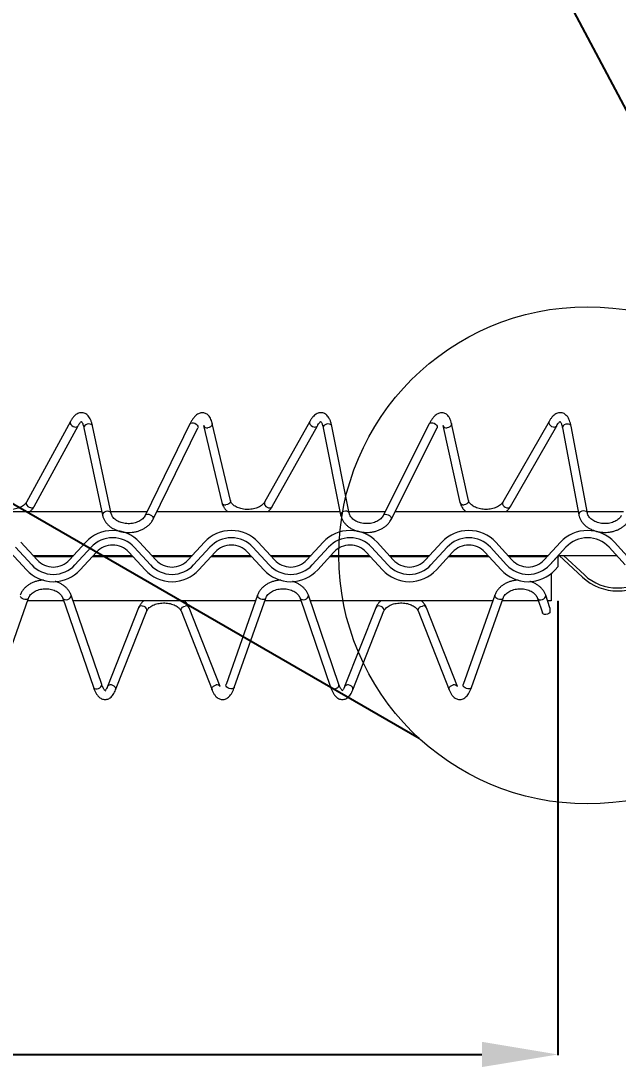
# Model space of a CAD drawing. Header units: millimetres. Extents: x 8743 to 322652, y 10189 to 229505.
# Drawn here: x 270141 to 281943, y 156994 to 177679 of the extents above; entities that cross this region are included whole.
import ezdxf

# ---------------------------------------------------------------- set-up
doc = ezdxf.new("R2010")
doc.units = ezdxf.units.MM
doc.header["$LTSCALE"] = 300
doc.header["$MEASUREMENT"] = 0
doc.header["$PDSIZE"] = -5
doc.layers.get('0').update_dxf_attribs({"color": 8, "linetype": 'CONTINUOUS'})
doc.layers.get('Defpoints').update_dxf_attribs({"color": 8, "linetype": 'CONTINUOUS'})
doc.layers.add('AZ-DIML', color=8, linetype='CONTINUOUS')
doc.layers.add('LGA CG', color=8, linetype='CONTINUOUS', lineweight=20)
doc.styles.add('HY울릉도L', font='H2WULL_0.TTF')
doc.dimstyles.new('NDIM', dxfattribs={"dimscale": 150, "dimtxt": 3, "dimasz": 1.5, "dimexe": 3, "dimexo": 2, "dimgap": 1, "dimtad": 1, "dimdec": 0, "dimdsep": 46, "dimlunit": 6, "dimtxsty": 'HY울릉도L', "dimblk1": '_RXDOT', "dimblk2": '_RXDOT', "dimsah": 1, "dimcen": 3, "dimdle": 3, "dimclrd": 256, "dimclre": 256, "dimclrt": 3, "dimadec": 0, "dimazin": 0, "dimtfac": 1, "dimtdec": 4, "dimtix": 1, "dimtmove": 2, "dimatfit": 3, "dimldrblk": '_RXDOT', "dimfxl": 1, "dimtolj": 1, "dimtzin": 0, "dimarcsym": 0})

# ---------------------------------------------------------------- blocks, each defined once
blk = doc.blocks.new('*D406')
at = {"layer": 'AZ-DIML', "lineweight": -2}
for p, q in [((205681, 166205), (205681, 157229)), ((280752, 166205), (280752, 157229)), ((207181, 157244), (279252, 157244))]:
    blk.add_line(p, q, dxfattribs=at)
at = {"layer": 'AZ-DIML'}
for points in [[(207181, 157494), (207181, 156994), (205681, 157244)], [(279252, 156994), (279252, 157494), (280752, 157244)]]:
    blk.add_solid(points, dxfattribs=at)
at = {"layer": 'Defpoints', "color": 0}
for p in [(205681, 166215), (280752, 166215), (280752, 157244)]:
    blk.add_point(p, dxfattribs=at)
at = {"layer": 'AZ-DIML', "color": 3, "insert": (243216, 158066), "char_height": 1500, "attachment_point": 5, "style": 'HY울릉도L'}
blk.add_mtext('\\A1;2590', dxfattribs=at)
blk = doc.blocks.new('_RXDOT')
at = {"color": 0, "linetype": 'ByBlock'}
blk.add_line((-1, 0), (2, 0), dxfattribs=at)
at = {"color": 0, "linetype": 'ByBlock', "const_width": 0.5}
blk.add_lwpolyline([(-0.25, 0, 1), (0.25, 0, 1)], format="xyb", close=True, dxfattribs=at)

msp = doc.modelspace()

# ---------------------------------------------------------------- linework, layer by layer
at = {"color": 7, "linetype": 'Continuous', "lineweight": 15}
for p, q in [((271119.2, 169758.9), (270250.3, 168162.5)), ((270402.8, 168079.5), (271271.6, 169675.9)), ((271386.2, 169634.4), (271753.5, 167906.1)), ((271923.3, 167942.1), (271556, 169670.5)), ((273481.5, 169710.6), (272596.8, 167901.9)), ((272752.7, 167825.6), (273637.5, 169634.3)), ((273752, 169680.1), (274111.8, 168154.7)), ((274280.7, 168194.5), (273921, 169720)), ((275849, 169760.1), (274956.6, 168162)), ((275108.2, 168077.4), (276000.6, 169675.4)), ((276115.2, 169634), (276459.8, 167911.1)), ((276630, 167945.2), (276285.4, 169668.1)), ((278211.3, 169711.7), (277303, 167901.3)), ((277458.2, 167823.5), (278366.5, 169633.9)), ((278481, 169680), (278818, 168159.4)), ((278987.5, 168197), (278650.5, 169717.6)), ((280578.9, 169761.2), (279662.9, 168161.7)), ((279813.6, 168075.4), (280729.5, 169675)), ((280844.2, 169633.6), (281166.2, 167916.3)), ((281336.8, 167948.3), (281014.8, 169665.6)), ((268119.9, 167980.2), (271737.7, 167980.2)), ((271915.2, 167980.2), (272635.1, 167980.2)), ((272828.3, 167980.2), (276446, 167980.2)), ((276623, 167980.2), (277342.6, 167980.2)), ((277536.8, 167980.2), (281154.2, 167980.2)), ((281330.8, 167980.2), (282050.1, 167980.2)), ((270140.9, 167370.2), (270461.7, 167021.1)), ((271100.9, 167021.1), (271421.7, 167370.2)), ((272486.9, 167370.2), (272807.7, 167021.1)), ((273446.8, 167021.1), (273767.6, 167370.2)), ((274832.8, 167370.2), (275153.7, 167021.1)), ((275792.8, 167021.1), (276113.6, 167370.2)), ((277178.8, 167370.2), (277499.6, 167021.1)), ((278138.7, 167021.1), (278459.6, 167370.2)), ((279524.8, 167370.2), (279845.6, 167021.1)), ((280484.7, 167021.1), (280805.5, 167370.2)), ((281870.7, 167370.2), (282191.5, 167021.1)), ((270248.7, 166825.3), (269927.9, 167174.4)), ((270355.2, 166923.2), (270034.4, 167272.3)), ((271528.2, 167272.3), (271207.4, 166923.2)), ((271634.7, 167174.4), (271313.9, 166825.3)), ((272594.7, 166825.3), (272273.8, 167174.4)), ((272701.2, 166923.2), (272380.4, 167272.3)), ((273874.2, 167272.3), (273553.3, 166923.2)), ((273980.7, 167174.4), (273659.9, 166825.3)), ((274940.6, 166825.3), (274619.8, 167174.4)), ((275047.1, 166923.2), (274726.3, 167272.3)), ((276220.1, 167272.3), (275899.3, 166923.2)), ((276326.6, 167174.4), (276005.8, 166825.3)), ((277286.6, 166825.3), (276965.8, 167174.4)), ((277393.1, 166923.2), (277072.3, 167272.3)), ((278566.1, 167272.3), (278245.3, 166923.2)), ((278672.6, 167174.4), (278351.8, 166825.3)), ((279632.5, 166825.3), (279311.7, 167174.4)), ((279739.1, 166923.2), (279418.2, 167272.3)), ((280591.2, 166923.2), (280912, 167272.3)), ((281764.2, 167272.3), (282085, 166923.2)), ((270378, 167112.2), (271184.6, 167112.2)), ((271158, 167083.3), (270404.6, 167083.3)), ((272357.6, 167083.3), (271551, 167083.3)), ((271577.6, 167112.2), (272331, 167112.2)), ((272724, 167112.2), (273530.6, 167112.2)), ((273504, 167083.3), (272750.5, 167083.3)), ((274703.5, 167083.3), (273896.9, 167083.3)), ((273923.5, 167112.2), (274677, 167112.2)), ((275069.9, 167112.2), (275876.5, 167112.2)), ((275849.9, 167083.3), (275096.5, 167083.3)), ((277049.5, 167083.3), (276242.9, 167083.3)), ((276269.5, 167112.2), (277022.9, 167112.2)), ((277415.9, 167112.2), (278222.5, 167112.2)), ((278195.9, 167083.3), (277442.5, 167083.3)), ((279395.5, 167083.3), (278588.8, 167083.3)), ((278615.4, 167112.2), (279368.9, 167112.2)), ((279761.8, 167112.2), (280568.4, 167112.2)), ((280541.9, 167083.3), (279788.4, 167083.3)), ((280751.6, 167097.8), (280591.2, 166923.2)), ((280751.6, 167097.8), (280751.6, 166884)), ((280766.7, 167084.2), (280751.6, 167068.1)), ((280751.9, 167098), (280766.7, 167084.2)), ((280764.9, 167112.2), (281911.3, 167112.2)), ((280778, 167112.2), (281237.5, 166682.4)), ((280862.7, 167112.2), (281277, 166724.6)), ((280618.7, 166751.3), (280618.7, 166215.3)), ((280751.6, 166884), (280697.7, 166825.3)), ((271737.4, 164559.5), (271131.9, 166323.3)), ((274818, 166326), (274194.6, 164559.1)), ((276425.1, 164559.6), (275822.3, 166322.8)), ((279508.4, 166326.4), (278882.3, 164559)), ((280596.8, 166075.3), (280512.6, 166322.4)), ((269670.6, 164501.6), (270291.4, 166268.1)), ((270985.4, 166215.3), (270272.9, 166215.3)), ((270967.7, 166266.9), (271573.2, 164503.2)), ((274779, 166215.3), (271169, 166215.3)), ((274358.3, 164501.3), (274981.7, 166268.3)), ((275675.6, 166215.3), (274963.1, 166215.3)), ((275658, 166266.7), (276260.9, 164503.5)), ((279469, 166215.3), (275859, 166215.3)), ((279046, 164501), (279672, 166268.5)), ((280365.7, 166215.3), (279653.2, 166215.3)), ((280348.3, 166266.5), (280448, 165973.6)), ((280618.7, 166215.3), (280549.1, 166215.3)), ((272466.2, 166075.9), (271850.7, 164516.4)), ((272012.2, 164452.6), (272627.7, 166012.2)), ((273306.4, 166011.9), (273917.2, 164452.6)), ((274078.9, 164515.9), (273468, 166075.2)), ((277153.4, 166075.9), (276538, 164516.4)), ((276699.4, 164452.7), (277314.9, 166012.2)), ((277993.6, 166011.9), (278604.5, 164452.5)), ((278766.1, 164515.8), (278155.2, 166075.2)), ((280451.3, 165966.5), (280448, 165973.6)), ((280466.4, 165951.8), (280451.3, 165966.5)), ((280489.4, 165943.3), (280466.4, 165951.8)), ((280517.5, 165942), (280489.4, 165943.3)), ((280547.2, 165948.2), (280517.5, 165942)), ((280574.8, 165961), (280547.2, 165948.2)), ((280596.8, 165978.8), (280574.8, 165961)), ((280596.8, 166075.3), (280596.8, 165978.8))]:
    msp.add_line(p, q, dxfattribs=at)
at = {"color": 8, "linetype": 'Continuous', "lineweight": 15}
for p, q in [((271119.1, 169758.8), (271114.4, 169745.2)), ((271114.4, 169745.2), (271115.6, 169722.3)), ((271115.6, 169722.3), (271126.4, 169698.8)), ((271126.4, 169698.8), (271145.5, 169677.5)), ((271145.5, 169677.5), (271170.6, 169661)), ((271170.6, 169661), (271198.8, 169651.4)), ((271388.5, 169658), (271385.7, 169637.7)), ((271385.7, 169637.7), (271386.2, 169634.4)), ((271401.2, 169677.6), (271388.5, 169658)), ((271422.4, 169694.2), (271401.2, 169677.6)), ((271449.5, 169705.8), (271422.4, 169694.2)), ((271479.2, 169710.9), (271449.5, 169705.8)), ((271507.9, 169709), (271479.2, 169710.9)), ((271532.1, 169700.2), (271507.9, 169709)), ((271549.1, 169685.7), (271532.1, 169700.2)), ((271556, 169670.5), (271549.1, 169685.7)), ((273481.5, 169710.6), (273485.4, 169716.7)), ((273485.4, 169716.7), (273501.5, 169728.8)), ((273501.5, 169728.8), (273524.5, 169734.2)), ((273524.5, 169734.2), (273551.9, 169732)), ((273551.9, 169732), (273580.1, 169722.7)), ((273580.1, 169722.7), (273605.8, 169707.4)), ((273605.8, 169707.4), (273626, 169687.8)), ((273626, 169687.8), (273638.1, 169666.4)), ((273640.8, 169645.6), (273637.5, 169634.3)), ((273638.1, 169666.4), (273640.8, 169645.6)), ((273862.3, 169640.4), (273832.8, 169634.5)), ((273888.7, 169653.6), (273862.3, 169640.4)), ((273908.8, 169672.4), (273888.7, 169653.6)), ((273920.2, 169694.5), (273908.8, 169672.4)), ((273921.5, 169717.3), (273920.2, 169694.5)), ((273921, 169720), (273921.5, 169717.3)), ((275849, 169760), (275844, 169745.9)), ((275844, 169745.9), (275845.3, 169722.9)), ((275845.3, 169722.9), (275856.1, 169699.3)), ((275856.1, 169699.3), (275875.2, 169678)), ((275875.2, 169678), (275900.3, 169661.4)), ((275900.3, 169661.4), (275928.4, 169651.7)), ((276117.5, 169657), (276114.8, 169636.7)), ((276114.8, 169636.7), (276115.2, 169634)), ((276130.2, 169676.6), (276117.5, 169657)), ((276151.4, 169693.1), (276130.2, 169676.6)), ((276178.4, 169704.5), (276151.4, 169693.1)), ((276208.2, 169709.5), (276178.4, 169704.5)), ((276236.9, 169707.4), (276208.2, 169709.5)), ((276261.3, 169698.5), (276236.9, 169707.4)), ((276278.3, 169683.9), (276261.3, 169698.5)), ((276285.4, 169668.1), (276278.3, 169683.9)), ((278211.3, 169711.7), (278215.1, 169717.6)), ((278215.1, 169717.6), (278231.2, 169729.6)), ((278231.2, 169729.6), (278254.3, 169734.8)), ((278254.3, 169734.8), (278281.5, 169732.4)), ((278281.5, 169732.4), (278309.6, 169722.9)), ((278309.6, 169722.9), (278335.3, 169707.4)), ((278335.3, 169707.4), (278355.3, 169687.6)), ((278355.3, 169687.6), (278367.4, 169666.1)), ((278369.9, 169645.4), (278366.5, 169633.9)), ((278367.4, 169666.1), (278369.9, 169645.4)), ((278591.3, 169639), (278561.8, 169633.2)), ((278617.8, 169652), (278591.3, 169639)), ((278638, 169670.6), (278617.8, 169652)), ((278649.5, 169692.6), (278638, 169670.6)), ((278650.9, 169715.4), (278649.5, 169692.6)), ((278650.5, 169717.6), (278650.9, 169715.4)), ((280578.8, 169761.2), (280573.6, 169746.5)), ((280573.6, 169746.5), (280574.9, 169723.5)), ((280574.9, 169723.5), (280585.8, 169699.9)), ((280585.8, 169699.9), (280604.9, 169678.5)), ((280604.9, 169678.5), (280630, 169661.8)), ((280630, 169661.8), (280657.9, 169651.9)), ((280846.5, 169656), (280843.9, 169635.7)), ((280843.9, 169635.7), (280844.2, 169633.6)), ((280859.2, 169675.5), (280846.5, 169656)), ((280880.3, 169691.9), (280859.2, 169675.5)), ((280907.4, 169703.2), (280880.3, 169691.9)), ((280937.1, 169708), (280907.4, 169703.2)), ((280965.9, 169705.8), (280937.1, 169708)), ((280990.4, 169696.8), (280965.9, 169705.8)), ((281007.5, 169682.1), (280990.4, 169696.8)), ((281014.8, 169665.6), (281007.5, 169682.1)), ((274280, 168169), (274268.6, 168146.9)), ((274281.3, 168191.8), (274280, 168169)), ((274280.7, 168194.5), (274281.3, 168191.8)), ((278986.6, 168172), (278975.1, 168150)), ((278988, 168194.8), (278986.6, 168172)), ((278987.5, 168197), (278988, 168194.8)), ((270250.3, 168162.5), (270245.6, 168148.8)), ((270245.6, 168148.8), (270246.7, 168125.9)), ((270246.7, 168125.9), (270257.5, 168102.4)), ((270257.5, 168102.4), (270276.6, 168081.1)), ((270276.6, 168081.1), (270301.8, 168064.7)), ((270301.8, 168064.7), (270329.9, 168055)), ((271789.7, 167965.9), (271768.5, 167949.3)), ((271816.8, 167977.5), (271789.7, 167965.9)), ((271846.5, 167982.6), (271816.8, 167977.5)), ((271875.2, 167980.7), (271846.5, 167982.6)), ((271899.4, 167971.9), (271875.2, 167980.7)), ((271916.3, 167957.4), (271899.4, 167971.9)), ((274222, 168115), (274192.5, 168109)), ((274248.5, 168128.2), (274222, 168115)), ((274268.6, 168146.9), (274248.5, 168128.2)), ((274956.6, 168162), (274951.6, 168147.8)), ((274951.6, 168147.8), (274952.9, 168124.9)), ((274952.9, 168124.9), (274963.7, 168101.3)), ((274963.7, 168101.3), (274982.8, 168080)), ((274982.8, 168080), (275007.9, 168063.4)), ((275007.9, 168063.4), (275035.9, 168053.6)), ((276495.9, 167970.2), (276474.8, 167953.7)), ((276523, 167981.6), (276495.9, 167970.2)), ((276552.7, 167986.6), (276523, 167981.6)), ((276581.5, 167984.5), (276552.7, 167986.6)), ((276605.8, 167975.6), (276581.5, 167984.5)), ((276622.8, 167961), (276605.8, 167975.6)), ((276629.9, 167945.6), (276622.8, 167961)), ((278928.4, 168118.4), (278898.8, 168112.6)), ((278954.9, 168131.3), (278928.4, 168118.4)), ((278975.1, 168150), (278954.9, 168131.3)), ((279662.9, 168161.7), (279657.7, 168146.9)), ((279657.7, 168146.9), (279659, 168124)), ((279659, 168124), (279669.9, 168100.4)), ((279669.9, 168100.4), (279689, 168078.9)), ((279689, 168078.9), (279714, 168062.3)), ((279714, 168062.3), (279742, 168052.4)), ((281202.2, 167974.5), (281181.1, 167958.2)), ((281229.3, 167985.8), (281202.2, 167974.5)), ((281259.1, 167990.7), (281229.3, 167985.8)), ((281287.9, 167988.4), (281259.1, 167990.7)), ((281312.3, 167979.5), (281287.9, 167988.4)), ((281329.4, 167964.8), (281312.3, 167979.5)), ((281336.7, 167948.7), (281329.4, 167964.8)), ((271755.7, 167929.7), (271752.9, 167909.3)), ((271752.9, 167909.3), (271753.5, 167906.1)), ((271768.5, 167949.3), (271755.7, 167929.7)), ((271923.2, 167942.5), (271916.3, 167957.4)), ((272596.9, 167902.3), (272600.6, 167908)), ((272600.6, 167908), (272616.7, 167920.2)), ((272616.7, 167920.2), (272639.8, 167925.5)), ((272639.8, 167925.5), (272667.1, 167923.4)), ((272667.1, 167923.4), (272695.3, 167914.1)), ((272695.3, 167914.1), (272721.1, 167898.7)), ((272721.1, 167898.7), (272741.2, 167879.2)), ((272741.2, 167879.2), (272753.4, 167857.7)), ((272756, 167837), (272752.7, 167825.6)), ((272753.4, 167857.7), (272756, 167837)), ((276462.1, 167934.1), (276459.3, 167913.8)), ((276459.3, 167913.8), (276459.8, 167911.1)), ((276474.8, 167953.7), (276462.1, 167934.1)), ((277303.2, 167901.7), (277306.8, 167907.2)), ((277306.8, 167907.2), (277322.9, 167919.2)), ((277322.9, 167919.2), (277346, 167924.4)), ((277346, 167924.4), (277373.2, 167922)), ((277373.2, 167922), (277401.3, 167912.5)), ((277401.3, 167912.5), (277427, 167896.9)), ((277427, 167896.9), (277447, 167877.2)), ((277447, 167877.2), (277459, 167855.7)), ((277461.6, 167835), (277458.2, 167823.5)), ((277459, 167855.7), (277461.6, 167835)), ((281168.5, 167938.7), (281165.8, 167918.4)), ((281165.8, 167918.4), (281166.2, 167916.3)), ((281181.1, 167958.2), (281168.5, 167938.7)), ((271130.2, 166293.4), (271133.8, 166314)), ((271133.8, 166314), (271131.9, 166323.3)), ((274816, 166316.3), (274818, 166326)), ((274819.8, 166295.6), (274816, 166316.3)), ((275820.4, 166292.8), (275824.1, 166313.4)), ((275824.1, 166313.4), (275822.3, 166322.8)), ((279506.4, 166316.3), (279508.4, 166326.4)), ((279510.3, 166295.6), (279506.4, 166316.3)), ((280510.6, 166292), (280514.5, 166312.7)), ((280514.5, 166312.7), (280512.6, 166322.4)), ((270142.6, 166275.1), (270129.3, 166295.5)), ((270164, 166257.2), (270142.6, 166275.1)), ((270190.8, 166244.2), (270164, 166257.2)), ((270220, 166237.5), (270190.8, 166244.2)), ((270247.8, 166237.9), (270220, 166237.5)), ((270271.1, 166245.5), (270247.8, 166237.9)), ((270286.9, 166259.2), (270271.1, 166245.5)), ((270291.3, 166267.7), (270286.9, 166259.2)), ((270967.8, 166266.5), (270972.3, 166257.8)), ((270972.3, 166257.8), (270988.2, 166244)), ((270988.2, 166244), (271011.5, 166236.3)), ((271011.5, 166236.3), (271039.4, 166235.7)), ((271039.4, 166235.7), (271068.5, 166242.3)), ((271068.5, 166242.3), (271095.4, 166255.3)), ((271095.4, 166255.3), (271116.8, 166273)), ((271116.8, 166273), (271130.2, 166293.4)), ((272574.7, 166100.9), (272545.9, 166109.5)), ((272600.1, 166085.4), (272574.7, 166100.9)), ((273334, 166085), (273359.4, 166100.4)), ((273359.4, 166100.4), (273388.2, 166109)), ((274833.2, 166275.2), (274819.8, 166295.6)), ((274854.6, 166257.4), (274833.2, 166275.2)), ((274881.5, 166244.4), (274854.6, 166257.4)), ((274910.7, 166237.7), (274881.5, 166244.4)), ((274938.5, 166238.2), (274910.7, 166237.7)), ((274961.6, 166245.9), (274938.5, 166238.2)), ((274977.4, 166259.7), (274961.6, 166245.9)), ((274981.6, 166267.9), (274977.4, 166259.7)), ((275658.1, 166266.3), (275662.5, 166257.7)), ((275662.5, 166257.7), (275678.2, 166243.8)), ((275678.2, 166243.8), (275701.5, 166236.1)), ((275701.5, 166236.1), (275729.3, 166235.4)), ((275729.3, 166235.4), (275758.5, 166241.9)), ((275758.5, 166241.9), (275785.5, 166254.7)), ((275785.5, 166254.7), (275807, 166272.4)), ((275807, 166272.4), (275820.4, 166292.8)), ((277262.3, 166100.7), (277233.6, 166109.4)), ((277287.7, 166085.1), (277262.3, 166100.7)), ((278020.8, 166084.7), (278046.2, 166100.2)), ((278046.2, 166100.2), (278075, 166108.9)), ((279523.8, 166275.2), (279510.3, 166295.6)), ((279545.4, 166257.4), (279523.8, 166275.2)), ((279572.4, 166244.5), (279545.4, 166257.4)), ((279601.5, 166237.9), (279572.4, 166244.5)), ((279629.3, 166238.6), (279601.5, 166237.9)), ((279652.3, 166246.3), (279629.3, 166238.6)), ((279667.9, 166260.2), (279652.3, 166246.3)), ((279671.9, 166268.1), (279667.9, 166260.2)), ((280348.4, 166266.1), (280352.6, 166257.8)), ((280352.6, 166257.8), (280368.2, 166243.8)), ((280368.2, 166243.8), (280391.3, 166235.9)), ((280391.3, 166235.9), (280419.2, 166235)), ((280419.2, 166235), (280448.4, 166241.4)), ((280448.4, 166241.4), (280475.4, 166254.1)), ((280475.4, 166254.1), (280497, 166271.7)), ((280497, 166271.7), (280510.6, 166292)), ((272619.2, 166065), (272600.1, 166085.4)), ((272629.5, 166042), (272619.2, 166065)), ((272627.7, 166012.2), (272629.8, 166019.3)), ((272629.8, 166019.3), (272629.5, 166042)), ((273304.2, 166018.9), (273304.6, 166041.6)), ((273306.4, 166011.9), (273304.2, 166018.9)), ((273304.6, 166041.6), (273314.9, 166064.6)), ((273314.9, 166064.6), (273334, 166085)), ((277306.6, 166064.6), (277287.7, 166085.1)), ((277316.8, 166041.6), (277306.6, 166064.6)), ((277314.9, 166012.2), (277317, 166018.9)), ((277317, 166018.9), (277316.8, 166041.6)), ((277991.5, 166018.5), (277991.7, 166041.2)), ((277993.6, 166011.9), (277991.5, 166018.5)), ((277991.7, 166041.2), (278001.9, 166064.2)), ((278001.9, 166064.2), (278020.8, 166084.7)), ((271573.2, 164503.2), (271577.8, 164494.1)), ((271577.8, 164494.1), (271593.7, 164480.3)), ((271593.7, 164480.3), (271617, 164472.6)), ((271617, 164472.6), (271644.9, 164472)), ((271644.9, 164472), (271674, 164478.6)), ((271674, 164478.6), (271700.9, 164491.5)), ((271700.9, 164491.5), (271722.3, 164509.3)), ((271722.3, 164509.3), (271735.7, 164529.7)), ((271735.7, 164529.7), (271739.3, 164550.3)), ((271739.3, 164550.3), (271737.4, 164559.5)), ((271959.2, 164541.3), (271930.4, 164549.9)), ((271984.6, 164525.9), (271959.2, 164541.3)), ((272003.7, 164505.4), (271984.6, 164525.9)), ((272014, 164482.5), (272003.7, 164505.4)), ((272012.2, 164452.6), (272014.3, 164459.7)), ((272014.3, 164459.7), (272014, 164482.5)), ((273915.1, 164459.6), (273915.4, 164482.3)), ((273917.2, 164452.6), (273915.1, 164459.6)), ((273915.4, 164482.3), (273925.8, 164505.3)), ((273925.8, 164505.3), (273944.8, 164525.7)), ((273944.8, 164525.7), (273970.3, 164541.1)), ((273970.3, 164541.1), (273999.1, 164549.7)), ((274192.6, 164549.3), (274194.6, 164559.1)), ((274196.3, 164528.7), (274192.6, 164549.3)), ((274209.7, 164508.2), (274196.3, 164528.7)), ((274231.2, 164490.4), (274209.7, 164508.2)), ((274258.1, 164477.4), (274231.2, 164490.4)), ((274287.2, 164470.8), (274258.1, 164477.4)), ((274315, 164471.3), (274287.2, 164470.8)), ((274338.2, 164478.9), (274315, 164471.3)), ((274353.9, 164492.7), (274338.2, 164478.9)), ((274358.3, 164501.3), (274353.9, 164492.7)), ((276260.9, 164503.5), (276265.4, 164494.5)), ((276265.4, 164494.5), (276281.1, 164480.6)), ((276281.1, 164480.6), (276304.3, 164472.9)), ((276304.3, 164472.9), (276332.2, 164472.2)), ((276332.2, 164472.2), (276361.4, 164478.7)), ((276361.4, 164478.7), (276388.4, 164491.5)), ((276388.4, 164491.5), (276409.9, 164509.2)), ((276409.9, 164509.2), (276423.3, 164529.6)), ((276423.3, 164529.6), (276427, 164550.2)), ((276427, 164550.2), (276425.1, 164559.6)), ((276646.9, 164541.2), (276618.1, 164549.9)), ((276672.2, 164525.7), (276646.9, 164541.2)), ((276691.2, 164505.2), (276672.2, 164525.7)), ((276701.3, 164482.2), (276691.2, 164505.2)), ((276699.4, 164452.7), (276701.5, 164459.5)), ((276701.5, 164459.5), (276701.3, 164482.2)), ((278602.4, 164459.2), (278602.6, 164481.9)), ((278604.5, 164452.5), (278602.4, 164459.2)), ((278602.6, 164481.9), (278612.8, 164504.9)), ((278612.8, 164504.9), (278631.7, 164525.3)), ((278631.7, 164525.3), (278657.1, 164540.9)), ((278657.1, 164540.9), (278685.9, 164549.5)), ((278880.3, 164548.8), (278882.3, 164559)), ((278884.2, 164528.2), (278880.3, 164548.8)), ((278897.8, 164507.7), (278884.2, 164528.2)), ((278919.3, 164490), (278897.8, 164507.7)), ((278946.3, 164477), (278919.3, 164490)), ((278975.4, 164470.5), (278946.3, 164477)), ((279003.2, 164471.1), (278975.4, 164470.5)), ((279026.2, 164478.9), (279003.2, 164471.1)), ((279041.8, 164492.8), (279026.2, 164478.9)), ((279046, 164501), (279041.8, 164492.8))]:
    msp.add_line(p, q, dxfattribs=at)
at = {"color": 7, "linetype": 'Continuous', "lineweight": 0}
msp.add_line((280751.6, 166215.3), (280751.6, 159749.2), dxfattribs=at)
msp.add_circle((281338.1, 167112.2), 4914.4, dxfattribs=at)
at = {"color": 8, "linetype": 'Continuous', "lineweight": 15}
for centre, radius, start, end in [((271219.2, 169711.3), 63.3, 251.17488, 325.78172), ((273819.6, 169705.5), 72.2, 200.85215, 280.48808), ((275948.9, 169711), 62.8, 250.91458, 325.26072), ((278549.2, 169704.7), 72.5, 200.15637, 280.0049), ((280678.6, 169710.7), 62.3, 250.65094, 324.74832), ((270350.3, 168114.8), 63.2, 251.14888, 326.05095), ((274179.3, 168179.9), 72.1, 200.48141, 280.52252), ((275056.5, 168112.9), 62.7, 250.88666, 325.52787), ((278886.2, 168183.9), 72.4, 199.78609, 280.03927), ((279762.6, 168111.1), 62.2, 250.62555, 325.00902), ((272526.8, 166043.5), 68.7, 73.84306, 151.85398), ((273407.3, 166042.9), 68.8, 28.0181, 106.0789), ((277214.1, 166043.3), 68.9, 73.6113, 151.77087), ((278094.4, 166042.7), 69, 28.1017, 106.30973), ((271911.3, 164483.9), 68.7, 73.8459, 151.82023), ((274018.1, 164483.5), 68.9, 28.37226, 106.04408), ((276598.7, 164483.7), 69, 73.64583, 151.42565), ((278705.2, 164483.2), 69.1, 28.45262, 106.27485)]:
    msp.add_arc(centre, radius, start, end, dxfattribs=at)
at = {"color": 7, "linetype": 'Continuous', "lineweight": 15}
for centre, radius, start, end in [((271954.3, 166880.8), 723.3, 42.58222, 137.41778), ((274300.2, 166880.8), 723.3, 42.58222, 137.41778), ((276646.2, 166880.8), 723.3, 42.58222, 137.41778), ((278992.2, 166880.8), 723.3, 42.58222, 137.41778), ((281338.1, 166880.8), 723.3, 42.58222, 137.41778), ((271954.3, 166880.8), 578.7, 42.58222, 137.41778), ((274300.2, 166880.8), 578.7, 42.58222, 137.41778), ((276646.2, 166880.8), 578.7, 42.58222, 137.41778), ((278992.2, 166880.8), 578.7, 42.58222, 137.41778), ((281338.1, 166880.8), 578.7, 42.58222, 137.41778), ((271954.3, 166880.8), 434, 42.58222, 137.41778), ((274300.2, 166880.8), 434, 42.58222, 137.41778), ((276646.2, 166880.8), 434, 42.58222, 137.41778), ((278992.2, 166880.8), 434, 42.58222, 137.41778), ((270781.3, 167314.8), 434, 222.58222, 317.41778), ((273127.3, 167314.8), 434, 222.58222, 317.41778), ((275473.2, 167314.8), 434, 222.58222, 317.41778), ((277819.2, 167314.8), 434, 222.58222, 317.41778), ((280165.1, 167314.8), 434, 222.58222, 317.41778), ((270781.3, 167314.8), 723.3, 222.58222, 317.41778), ((270781.3, 167314.8), 578.7, 222.58222, 317.41778), ((273127.3, 167314.8), 723.3, 222.58222, 317.41778), ((273127.3, 167314.8), 578.7, 222.58222, 317.41778), ((275473.2, 167314.8), 723.3, 222.58222, 317.41778), ((275473.2, 167314.8), 578.7, 222.58222, 317.41778), ((277819.2, 167314.8), 723.3, 222.58222, 317.41778), ((277819.2, 167314.8), 578.7, 222.58222, 317.41778), ((280165.1, 167314.8), 723.3, 222.58222, 317.41778), ((280165.1, 167314.8), 578.7, 222.58222, 317.41778), ((281929.3, 167421.8), 954.8, 226.90481, 313.09519), ((281929.3, 167421.8), 1012.7, 226.90481, 313.09519)]:
    msp.add_arc(centre, radius, start, end, dxfattribs=at)
for points, knots in [([(271556, 169670.5), (271553.7, 169681), (271546.6, 169712.1), (271531.9, 169759.8), (271510.5, 169809.6), (271485.5, 169850.9), (271457.6, 169883.5), (271426.8, 169908), (271392.2, 169925.3), (271354.3, 169934), (271315.4, 169933), (271278.8, 169923.5), (271244.2, 169906.4), (271210.9, 169881.7), (271178.3, 169848.4), (271147.3, 169807.7), (271128.3, 169774.8), (271119.2, 169758.9)], [0, 0, 0, 0, 0.0409327, 0.1214425, 0.2035629, 0.2789426, 0.3473757, 0.4093455, 0.4673602, 0.5298989, 0.5893406, 0.6480499, 0.7087799, 0.774427, 0.8470447, 0.9260208, 1, 1, 1, 1]), ([(273921, 169720), (273918.6, 169729.6), (273911.3, 169758.5), (273896.2, 169800.6), (273874.3, 169843.1), (273849, 169876.7), (273820.5, 169902.6), (273788.7, 169920.9), (273753.5, 169931.6), (273716.6, 169933.5), (273680.2, 169926.6), (273645.7, 169912.2), (273612.3, 169890.3), (273579.1, 169860.1), (273546, 169820.6), (273514.6, 169773.2), (273493.4, 169734.7), (273483, 169713.4), (273481.5, 169710.6)], [0, 0, 0, 0, 0.0412472, 0.1239041, 0.1997564, 0.2678643, 0.3290225, 0.3860707, 0.4414269, 0.4998966, 0.5574236, 0.6166536, 0.6807091, 0.7521067, 0.8308057, 0.9127564, 0.9882714, 1, 1, 1, 1]), ([(276285.4, 169668.1), (276283.2, 169678.6), (276276.6, 169709.8), (276262.4, 169757.6), (276241.6, 169807.6), (276217, 169849.2), (276189.5, 169882), (276159.1, 169906.8), (276124.6, 169924.4), (276086.8, 169933.5), (276047.9, 169933), (276011.2, 169923.8), (275976.4, 169907.1), (275942.8, 169882.8), (275909.7, 169849.8), (275878.1, 169809.2), (275858.5, 169776.2), (275849, 169760.1)], [0, 0, 0, 0, 0.040888, 0.1213203, 0.2033638, 0.278579, 0.3468396, 0.4086775, 0.4665986, 0.5290177, 0.588379, 0.6470351, 0.7077417, 0.773386, 0.845999, 0.9249273, 1, 1, 1, 1]), ([(278650.5, 169717.6), (278648.2, 169727.3), (278641.3, 169756.2), (278626.8, 169798.4), (278605.5, 169841.1), (278580.7, 169875), (278552.6, 169901.2), (278521.1, 169919.9), (278486.1, 169930.9), (278449.3, 169933.2), (278412.9, 169926.8), (278378.3, 169912.8), (278344.7, 169891.3), (278311.2, 169861.4), (278277.7, 169822.3), (278245.8, 169775.4), (278223.9, 169736.7), (278213, 169715), (278211.3, 169711.7)], [0, 0, 0, 0, 0.041192, 0.1237812, 0.1995407, 0.2674742, 0.3284414, 0.3853097, 0.4404992, 0.4987855, 0.5561356, 0.6152056, 0.6791294, 0.750442, 0.8291002, 0.91099, 0.9863934, 1, 1, 1, 1]), ([(281014.8, 169665.6), (281012.7, 169676.2), (281006.5, 169707.4), (280992.9, 169755.4), (280972.7, 169805.6), (280948.6, 169847.4), (280921.5, 169880.4), (280891.3, 169905.6), (280857, 169923.6), (280819.4, 169933), (280780.5, 169932.9), (280743.6, 169924.1), (280708.6, 169907.8), (280674.7, 169883.8), (280641.2, 169851.2), (280608.8, 169810.7), (280588.7, 169777.5), (280578.9, 169761.2)], [0, 0, 0, 0, 0.0408383, 0.121184, 0.2031415, 0.2781905, 0.3462782, 0.4079806, 0.4658011, 0.5280963, 0.5873701, 0.6459629, 0.7066339, 0.7722614, 0.8448546, 0.9237249, 1, 1, 1, 1]), ([(271271.6, 169675.9), (271275.4, 169682.5), (271285.8, 169701), (271302.4, 169725.2), (271320, 169745.3), (271333.2, 169756.4), (271340.2, 169759.7), (271339.7, 169759.6), (271339.5, 169759.5)], [0, 0, 0, 0, 0.1141116, 0.3195953, 0.5195714, 0.7132288, 0.9033916, 1, 1, 1, 1]), ([(271332.7, 169760.6), (271332.6, 169760.6), (271331.7, 169760.9), (271335.7, 169758.8), (271344.1, 169748.8), (271355.7, 169729.7), (271367.5, 169702.2), (271378, 169670), (271383.7, 169645.1), (271386.2, 169634.4)], [0, 0, 0, 0, 0.0219628, 0.1834679, 0.3541294, 0.521085, 0.6907961, 0.866196, 1, 1, 1, 1]), ([(276000.6, 169675.4), (276004.4, 169682), (276015.1, 169700.5), (276032.1, 169724.8), (276049.7, 169744.7), (276062.3, 169755), (276065.7, 169756.7), (276066.9, 169757.3)], [0, 0, 0, 0, 0.1389693, 0.389378, 0.6331068, 0.8691234, 1, 1, 1, 1]), ([(276063.4, 169760.4), (276063.3, 169760.4), (276062.4, 169760.8), (276066.2, 169758.6), (276074.5, 169748.7), (276085.8, 169729.6), (276097.3, 169702.2), (276107.4, 169669.9), (276112.9, 169644.9), (276115.2, 169634)], [0, 0, 0, 0, 0.0187008, 0.1807356, 0.3520494, 0.5193054, 0.6892542, 0.8648766, 1, 1, 1, 1]), ([(280729.5, 169675), (280733.4, 169681.5), (280744.3, 169700), (280761.7, 169724.2), (280779.9, 169744.4), (280793.8, 169755.6), (280801.3, 169759.1), (280801, 169759), (280800.8, 169758.9)], [0, 0, 0, 0, 0.1127189, 0.3159575, 0.5138014, 0.7053749, 0.8932289, 1, 1, 1, 1]), ([(280794.1, 169760.2), (280794, 169760.2), (280793.1, 169760.6), (280796.8, 169758.5), (280804.9, 169748.6), (280815.9, 169729.5), (280827.1, 169702.1), (280836.8, 169669.7), (280842, 169644.6), (280844.2, 169633.6)], [0, 0, 0, 0, 0.0153618, 0.1779107, 0.3498669, 0.5174154, 0.6875969, 0.8634383, 1, 1, 1, 1]), ([(270250.3, 168162.5), (270247.8, 168158.2), (270239.9, 168144.7), (270220.9, 168121.9), (270189.9, 168095.4), (270152, 168071.7), (270108, 168051.4), (270058.8, 168035.4), (270005.9, 168024.3), (269950.4, 168018.3), (269894, 168017.9), (269838.2, 168023), (269784.7, 168033.5), (269735, 168048.8), (269690.3, 168068.4), (269652, 168091.3), (269620.8, 168116.5), (269597.3, 168142.8), (269581.4, 168168.5), (269576.4, 168184.5), (269574, 168192.1)], [0, 0, 0, 0, 0.0283391, 0.0884775, 0.1467283, 0.2040091, 0.2611173, 0.3183035, 0.3756972, 0.4332857, 0.4909819, 0.5486739, 0.6062042, 0.6634566, 0.720354, 0.7768904, 0.8332136, 0.8896257, 0.9468434, 1, 1, 1, 1]), ([(274956.6, 168162), (274954, 168157.7), (274946, 168144.3), (274926.6, 168121.5), (274895.3, 168095.1), (274857, 168071.5), (274812.7, 168051.5), (274763.4, 168035.7), (274710.3, 168024.8), (274654.7, 168019.1), (274598.3, 168019), (274542.6, 168024.4), (274489.2, 168035.1), (274439.7, 168050.6), (274395.4, 168070.4), (274357.4, 168093.4), (274326.5, 168118.7), (274303.4, 168145.1), (274287.9, 168170.8), (274283.1, 168186.8), (274280.7, 168194.5)], [0, 0, 0, 0, 0.0283371, 0.088278, 0.1464303, 0.2036727, 0.2607598, 0.3179374, 0.3753252, 0.4329016, 0.4905834, 0.5482546, 0.6057551, 0.6629745, 0.7198355, 0.7763398, 0.832643, 0.8890543, 0.9463246, 1, 1, 1, 1]), ([(279662.9, 168161.7), (279660.3, 168157.4), (279652, 168143.9), (279632.3, 168121.1), (279600.7, 168094.9), (279562.1, 168071.5), (279517.6, 168051.6), (279468, 168036.1), (279414.7, 168025.4), (279359.1, 168020), (279302.7, 168020.1), (279247.1, 168025.8), (279193.8, 168036.7), (279144.5, 168052.5), (279100.5, 168072.4), (279062.8, 168095.6), (279032.3, 168121), (279009.5, 168147.4), (278994.3, 168173.1), (278989.7, 168189.2), (278987.5, 168197)], [0, 0, 0, 0, 0.0283342, 0.0880851, 0.1461415, 0.2033451, 0.2604118, 0.3175792, 0.3749575, 0.4325228, 0.4901864, 0.547834, 0.6053044, 0.6624879, 0.7193119, 0.7757817, 0.8320645, 0.8884759, 0.9458004, 1, 1, 1, 1]), ([(270320.3, 167980.2), (270328.8, 167987.5), (270352.6, 168007.6), (270380, 168041.3), (270396.2, 168068.5), (270402.8, 168079.5)], [0, 0, 0, 0, 0.24924, 0.6962033, 1, 1, 1, 1]), ([(274111.8, 168154.7), (274114.5, 168144.4), (274121.8, 168117.9), (274140.8, 168076.6), (274170.7, 168032.6), (274198.7, 168000.3), (274218.6, 167984.3), (274223.6, 167980.2)], [0, 0, 0, 0, 0.1559932, 0.4049001, 0.6566044, 0.9135745, 1, 1, 1, 1]), ([(275026.3, 167980.2), (275034.1, 167986.7), (275057.3, 168006.1), (275084.7, 168039), (275101.3, 168066.2), (275108.2, 168077.4)], [0, 0, 0, 0, 0.2298882, 0.6849041, 1, 1, 1, 1]), ([(278818, 168159.4), (278820.7, 168149.1), (278827.5, 168122.5), (278846, 168081.1), (278875.2, 168036.9), (278904.2, 168002.9), (278925.5, 167985.6), (278932, 167980.2)], [0, 0, 0, 0, 0.152088, 0.3943956, 0.6393273, 0.8893312, 1, 1, 1, 1]), ([(279732.2, 167980.2), (279739.3, 167986), (279762, 168004.6), (279789.3, 168036.7), (279806.5, 168064.1), (279813.6, 168075.4)], [0, 0, 0, 0, 0.2103733, 0.6731991, 1, 1, 1, 1]), ([(271753.5, 167906.1), (271756.1, 167895.2), (271763.2, 167866.4), (271782, 167821.4), (271811.4, 167772.4), (271848.9, 167727), (271893.7, 167685.8), (271945.2, 167649.6), (272002.6, 167619.1), (272064.8, 167594.8), (272130.5, 167577.1), (272198.8, 167566.5), (272268.2, 167563), (272337.7, 167566.7), (272406.1, 167577.7), (272472.2, 167595.7), (272534.8, 167620.6), (272592.8, 167652), (272645.1, 167689.5), (272690.4, 167732.6), (272727, 167778.1), (272744.6, 167810.6), (272752.7, 167825.6)], [0, 0, 0, 0, 0.0298732, 0.0789818, 0.1283639, 0.1782996, 0.228831, 0.279884, 0.3313209, 0.3829973, 0.4348034, 0.4866655, 0.5385663, 0.590516, 0.6425322, 0.6946319, 0.7468249, 0.7990898, 0.8513411, 0.9034387, 0.9551879, 1, 1, 1, 1]), ([(272596.8, 167901.9), (272594, 167896.6), (272585.2, 167879.9), (272564.5, 167852.4), (272531.7, 167821.4), (272492.1, 167794.2), (272446.7, 167771.6), (272396.6, 167754.2), (272343.1, 167742.6), (272287.5, 167737.2), (272231.4, 167738), (272176.4, 167745.2), (272123.8, 167758.3), (272075.2, 167777), (272031.9, 167800.4), (271994.8, 167827.8), (271964.6, 167858.2), (271942, 167890.6), (271929.1, 167918.8), (271924.8, 167936.1), (271923.3, 167942.1)], [0, 0, 0, 0, 0.0284371, 0.0900831, 0.1502311, 0.2092531, 0.2677914, 0.3261776, 0.3845199, 0.4428708, 0.5012164, 0.5595044, 0.6176634, 0.6756575, 0.7335051, 0.7912975, 0.8492289, 0.9077335, 0.9675401, 1, 1, 1, 1]), ([(276459.8, 167911.1), (276462.3, 167900.2), (276469, 167871.4), (276487.2, 167826.2), (276516.1, 167777), (276553, 167731.3), (276597.3, 167689.8), (276648.4, 167653.2), (276705.3, 167622.3), (276767.2, 167597.5), (276832.7, 167579.3), (276900.8, 167568.2), (276970.2, 167564.1), (277039.8, 167567.3), (277108.3, 167577.8), (277174.6, 167595.3), (277237.5, 167619.7), (277295.8, 167650.6), (277348.6, 167687.7), (277394.4, 167730.4), (277431.7, 167775.7), (277449.8, 167808.3), (277458.2, 167823.5)], [0, 0, 0, 0, 0.02987075, 0.07893647, 0.12826459, 0.17813789, 0.22860758, 0.27960697, 0.33100131, 0.38264531, 0.43442446, 0.48626382, 0.53814165, 0.59006762, 0.64205885, 0.69413177, 0.74629829, 0.79854045, 0.85077646, 0.90287134, 0.95463401, 1, 1, 1, 1]), ([(277303, 167901.3), (277300.2, 167896.1), (277291.2, 167879.3), (277270.2, 167851.9), (277237.1, 167821.1), (277197.1, 167794.1), (277151.5, 167771.8), (277101.2, 167754.7), (277047.5, 167743.4), (276991.9, 167738.2), (276935.8, 167739.4), (276880.8, 167746.8), (276828.5, 167760.2), (276780.1, 167779.1), (276737, 167802.8), (276700.2, 167830.4), (276670.5, 167860.8), (276648.2, 167893.3), (276635.6, 167921.7), (276631.5, 167939), (276630, 167945.2)], [0, 0, 0, 0, 0.0284342, 0.0899376, 0.1499901, 0.2089579, 0.2674639, 0.3258277, 0.384151, 0.4424832, 0.5008083, 0.5590725, 0.6172051, 0.6751723, 0.7329958, 0.7907694, 0.8486977, 0.9072266, 0.9671005, 1, 1, 1, 1]), ([(281166.2, 167916.3), (281168.5, 167905.4), (281174.9, 167876.5), (281192.6, 167831.1), (281220.8, 167781.7), (281257.1, 167735.8), (281300.9, 167693.9), (281351.5, 167657), (281408.1, 167625.5), (281469.6, 167600.3), (281534.9, 167581.6), (281602.9, 167570), (281672.2, 167565.4), (281741.8, 167568.1), (281810.5, 167578), (281876.9, 167595), (281940.1, 167618.9), (281998.9, 167649.4), (282052.1, 167686), (282098.5, 167728.3), (282136.5, 167773.5), (282155, 167806.1), (282163.7, 167821.5)], [0, 0, 0, 0, 0.02986699, 0.07888968, 0.12816306, 0.17797254, 0.22837867, 0.27932239, 0.33067153, 0.38228014, 0.43403088, 0.48584573, 0.53769963, 0.58959985, 0.6415639, 0.69360886, 0.74574713, 0.79796442, 0.85018328, 0.90227318, 0.95404582, 1, 1, 1, 1]), ([(282009.3, 167900.9), (282006.4, 167895.6), (281997.2, 167878.9), (281975.9, 167851.6), (281942.4, 167820.9), (281902.2, 167794.2), (281856.3, 167772.1), (281805.8, 167755.2), (281752, 167744.2), (281696.3, 167739.3), (281640.3, 167740.8), (281585.4, 167748.5), (281533.2, 167762.2), (281485, 167781.4), (281442.2, 167805.3), (281405.8, 167833), (281376.4, 167863.6), (281354.5, 167896.2), (281342.1, 167924.6), (281338.2, 167942.1), (281336.8, 167948.3)], [0, 0, 0, 0, 0.0284304, 0.0897932, 0.1497513, 0.2086645, 0.267138, 0.3254785, 0.3837811, 0.442093, 0.500396, 0.5586349, 0.6167392, 0.6746777, 0.7324755, 0.7902294, 0.8481542, 0.9067074, 0.9666492, 1, 1, 1, 1]), ([(270584.4, 166623.4), (270581.7, 166623.4), (270555.9, 166622.8), (270507.4, 166614.8), (270440.6, 166599.2), (270377, 166575.8), (270317.8, 166546), (270263.9, 166510), (270216.6, 166468.3), (270177.1, 166421.7), (270146.9, 166373.9), (270133.7, 166340.7), (270127.7, 166325.6)], [0, 0, 0, 0, 0.0129474, 0.1247346, 0.2366925, 0.3488519, 0.4611884, 0.5735518, 0.6856742, 0.7971601, 0.9075607, 1, 1, 1, 1]), ([(271131.9, 166323.3), (271127.9, 166333.8), (271117.4, 166361.8), (271093.2, 166405), (271057.7, 166451.4), (271014.7, 166493.7), (270964.8, 166531.3), (270908.7, 166563), (270859.7, 166585), (270828.5, 166593.8), (270819.1, 166596.5)], [0, 0, 0, 0, 0.0836717, 0.2226207, 0.3625788, 0.5042182, 0.6474019, 0.7917693, 0.9369089, 1, 1, 1, 1]), ([(275276.1, 166623.5), (275273.1, 166623.4), (275246.9, 166622.9), (275198.2, 166614.9), (275131.4, 166599.3), (275067.7, 166576), (275008.4, 166546.3), (274954.6, 166510.3), (274907.2, 166468.7), (274867.6, 166422.1), (274837.3, 166374.3), (274824.1, 166341.1), (274818, 166326)], [0, 0, 0, 0, 0.01439941, 0.12601703, 0.23780296, 0.34978837, 0.46195462, 0.57414691, 0.68610156, 0.79742513, 0.90766797, 1, 1, 1, 1]), ([(275822.3, 166322.8), (275818.3, 166333.4), (275807.8, 166361.4), (275783.6, 166404.6), (275748.3, 166451.1), (275705.3, 166493.4), (275655.4, 166531), (275599.4, 166562.8), (275550.2, 166584.9), (275518.9, 166593.7), (275509.3, 166596.5)], [0, 0, 0, 0, 0.0835802, 0.2223598, 0.3621464, 0.5036122, 0.6466216, 0.7908189, 0.9357878, 1, 1, 1, 1]), ([(279967.8, 166623.5), (279964.5, 166623.5), (279938, 166622.9), (279888.9, 166615), (279822.1, 166599.4), (279758.4, 166576.2), (279699.1, 166546.5), (279645.2, 166510.6), (279597.8, 166469), (279558.1, 166422.5), (279527.8, 166374.7), (279514.5, 166341.5), (279508.4, 166326.4)], [0, 0, 0, 0, 0.0158653, 0.1273104, 0.2389226, 0.3507343, 0.4627268, 0.5747474, 0.6865331, 0.7976918, 0.907775, 1, 1, 1, 1]), ([(280512.6, 166322.4), (280508.7, 166333), (280498.2, 166361), (280474.1, 166404.2), (280438.8, 166450.7), (280395.9, 166493.1), (280346.1, 166530.8), (280290, 166562.6), (280240.7, 166584.8), (280209.3, 166593.7), (280199.5, 166596.5)], [0, 0, 0, 0, 0.0834879, 0.2220984, 0.3617124, 0.5030042, 0.6458398, 0.7898634, 0.9346629, 1, 1, 1, 1]), ([(270291.4, 166268.1), (270293.5, 166273.4), (270300.1, 166290.5), (270317.1, 166318.9), (270346, 166351.8), (270382.2, 166381.2), (270424.5, 166406.3), (270472.2, 166426.6), (270524.1, 166441.4), (270578.7, 166450.2), (270634.7, 166452.7), (270690.5, 166449), (270744.6, 166439), (270795.5, 166423.3), (270841.8, 166402.3), (270882.4, 166376.9), (270916.4, 166348), (270943.1, 166316.6), (270959.2, 166289.2), (270965.6, 166272.5), (270967.7, 166266.9)], [0, 0, 0, 0, 0.0283724, 0.0915778, 0.1527518, 0.2122769, 0.2710156, 0.3294529, 0.387805, 0.4461467, 0.5044964, 0.5628202, 0.6210519, 0.6791328, 0.7370503, 0.7948563, 0.8526712, 0.9107934, 0.9697824, 1, 1, 1, 1]), ([(274981.7, 166268.3), (274983.8, 166273.6), (274990.4, 166290.7), (275007.5, 166319.1), (275036.4, 166351.9), (275072.6, 166381.3), (275115, 166406.4), (275162.8, 166426.7), (275214.6, 166441.4), (275269.3, 166450.2), (275325.3, 166452.7), (275381.1, 166448.9), (275435.1, 166439), (275486, 166423.2), (275532.3, 166402.2), (275572.9, 166376.8), (275606.8, 166347.9), (275633.4, 166316.5), (275649.6, 166289), (275655.9, 166272.3), (275658, 166266.7)], [0, 0, 0, 0, 0.0283728, 0.0915604, 0.1527225, 0.212241, 0.2709767, 0.3294134, 0.387765, 0.4461063, 0.5044552, 0.5627796, 0.6210104, 0.6790911, 0.737007, 0.794813, 0.8526289, 0.9107536, 0.9697495, 1, 1, 1, 1]), ([(279672, 166268.5), (279674.1, 166273.8), (279680.7, 166290.9), (279697.9, 166319.3), (279726.8, 166352.1), (279763, 166381.4), (279805.5, 166406.6), (279853.3, 166426.8), (279905.1, 166441.5), (279959.8, 166450.2), (280015.8, 166452.7), (280071.6, 166448.9), (280125.7, 166438.9), (280176.5, 166423.1), (280222.8, 166402), (280263.3, 166376.6), (280297.2, 166347.7), (280323.8, 166316.3), (280339.9, 166288.8), (280346.2, 166272.1), (280348.3, 166266.5)], [0, 0, 0, 0, 0.0283733, 0.0915434, 0.152693, 0.2122051, 0.2709379, 0.3293737, 0.3877252, 0.4460662, 0.5044156, 0.5627388, 0.6209692, 0.6790488, 0.7369635, 0.7947695, 0.8525858, 0.9107133, 0.9697164, 1, 1, 1, 1]), ([(272571.6, 166215.3), (272564.6, 166209.7), (272541.6, 166191.6), (272510.7, 166155.7), (272482.9, 166114.3), (272470.9, 166086.6), (272466.2, 166075.9)], [0, 0, 0, 0, 0.1449983, 0.4722882, 0.7948548, 1, 1, 1, 1]), ([(272627.7, 166012.2), (272629.5, 166016.4), (272634.9, 166028.8), (272649.4, 166051), (272674.7, 166077.8), (272708.5, 166103.4), (272748.8, 166126), (272794.8, 166144.7), (272845.5, 166158.9), (272899.6, 166168.2), (272955.6, 166172.1), (273012, 166170.4), (273067.1, 166163.3), (273119.4, 166150.9), (273167.3, 166134), (273209.7, 166113), (273245.5, 166089.1), (273273.8, 166063.4), (273294.7, 166037.1), (273302.5, 166020.2), (273306.4, 166011.9)], [0, 0, 0, 0, 0.0282729, 0.0841937, 0.1437595, 0.2014904, 0.2586391, 0.3157327, 0.3729773, 0.4304353, 0.4880609, 0.5457552, 0.6033886, 0.6608123, 0.7179247, 0.7746683, 0.8310822, 0.8873902, 0.9439688, 1, 1, 1, 1]), ([(273468, 166075.2), (273463.8, 166085), (273452.8, 166110.7), (273427.6, 166149.8), (273396.6, 166187.1), (273372.3, 166207.2), (273362.6, 166215.3)], [0, 0, 0, 0, 0.185967, 0.4887923, 0.7958888, 1, 1, 1, 1]), ([(277258.8, 166215.3), (277251.8, 166209.7), (277228.8, 166191.6), (277197.9, 166155.7), (277170.1, 166114.3), (277158.1, 166086.6), (277153.4, 166075.9)], [0, 0, 0, 0, 0.1449983, 0.4722882, 0.7948548, 1, 1, 1, 1]), ([(277314.9, 166012.2), (277316.7, 166016.4), (277322.1, 166028.8), (277336.6, 166051), (277361.9, 166077.8), (277395.7, 166103.4), (277436, 166126), (277482, 166144.7), (277532.8, 166158.9), (277586.8, 166168.2), (277642.8, 166172.1), (277699.2, 166170.4), (277754.3, 166163.3), (277806.6, 166150.9), (277854.6, 166134), (277896.9, 166113), (277932.7, 166089.1), (277961, 166063.4), (277982, 166037.1), (277989.7, 166020.2), (277993.6, 166011.9)], [0, 0, 0, 0, 0.0282729, 0.0841937, 0.1437595, 0.2014904, 0.2586392, 0.3157327, 0.3729774, 0.4304354, 0.488061, 0.5457552, 0.6033887, 0.6608124, 0.7179248, 0.7746677, 0.8310822, 0.8873902, 0.9439688, 1, 1, 1, 1]), ([(278155.2, 166075.2), (278151, 166085), (278140, 166110.7), (278114.9, 166149.8), (278083.8, 166187.1), (278059.5, 166207.2), (278049.8, 166215.3)], [0, 0, 0, 0, 0.185967, 0.4887923, 0.7958888, 1, 1, 1, 1]), ([(271573.2, 164503.2), (271576.8, 164493), (271587.6, 164462.7), (271608, 164416.7), (271635.9, 164367.6), (271666.6, 164327.8), (271699.4, 164297.7), (271732.7, 164277), (271767.8, 164264.3), (271804.8, 164259.8), (271841.9, 164264.3), (271877.2, 164277.4), (271909.2, 164297.7), (271938.8, 164325.2), (271966.5, 164360.9), (271991.3, 164403.2), (272005.4, 164436.7), (272012.2, 164452.6)], [0, 0, 0, 0, 0.0411058, 0.1218262, 0.2041434, 0.2885929, 0.3579565, 0.4204701, 0.4787316, 0.5351392, 0.5948073, 0.6534291, 0.7135272, 0.7781475, 0.8497162, 0.9283267, 1, 1, 1, 1]), ([(271808.6, 164434.5), (271808.8, 164434.4), (271809.7, 164434.1), (271804.5, 164436.8), (271794.1, 164447), (271780, 164465.8), (271764.6, 164492.8), (271750, 164524.6), (271741.2, 164549), (271737.4, 164559.5)], [0, 0, 0, 0, 0.0483575, 0.2037657, 0.3673592, 0.5302102, 0.6972636, 0.8702823, 1, 1, 1, 1]), ([(271850.7, 164516.4), (271847.9, 164509.6), (271840.2, 164490.9), (271827.5, 164466.7), (271814.1, 164447.2), (271808.3, 164441.6), (271805.7, 164439.1)], [0, 0, 0, 0, 0.1684746, 0.4697972, 0.7625319, 1, 1, 1, 1]), ([(273917.2, 164452.6), (273921, 164443.2), (273932.5, 164415.2), (273954.6, 164373.2), (273983.8, 164332.2), (274015.5, 164300.9), (274048.1, 164279.1), (274082.8, 164265.3), (274119.7, 164259.5), (274157.1, 164262.7), (274192.9, 164274.5), (274225.9, 164293.7), (274256.8, 164320.2), (274286.2, 164355), (274314.1, 164398.9), (274338.4, 164448), (274352.1, 164484.7), (274358.3, 164501.3)], [0, 0, 0, 0, 0.04153219, 0.12429826, 0.20880335, 0.27791508, 0.34036543, 0.39870667, 0.45530322, 0.51511277, 0.57397824, 0.63445242, 0.69953908, 0.77156013, 0.85042705, 0.93253199, 1, 1, 1, 1]), ([(276260.9, 164503.5), (276264.5, 164493.3), (276275.3, 164463), (276295.6, 164417), (276323.4, 164367.9), (276354, 164328.1), (276386.7, 164297.9), (276420, 164277.1), (276455, 164264.4), (276492, 164259.9), (276529.1, 164264.3), (276564.4, 164277.4), (276596.4, 164297.7), (276625.9, 164325.1), (276653.6, 164360.8), (276678.5, 164403.1), (276692.7, 164436.7), (276699.4, 164452.7)], [0, 0, 0, 0, 0.0410967, 0.1218044, 0.2041126, 0.2885638, 0.3579135, 0.4203924, 0.4786113, 0.534973, 0.5945947, 0.6531642, 0.7132083, 0.7777776, 0.849311, 0.9279128, 1, 1, 1, 1]), ([(276496.1, 164434.5), (276496.3, 164434.4), (276497.2, 164434.2), (276492.1, 164436.8), (276481.8, 164446.9), (276467.8, 164465.6), (276452.4, 164492.6), (276437.8, 164524.4), (276429, 164549), (276425.1, 164559.6)], [0, 0, 0, 0, 0.0460091, 0.2015241, 0.3652149, 0.5281589, 0.6953293, 0.8684986, 1, 1, 1, 1]), ([(276538, 164516.4), (276535.2, 164509.7), (276527.5, 164491), (276514.8, 164466.8), (276501.3, 164447.3), (276495.5, 164441.7), (276492.9, 164439.2)], [0, 0, 0, 0, 0.168529, 0.4699383, 0.7627333, 1, 1, 1, 1]), ([(278604.5, 164452.5), (278608.3, 164443.1), (278619.8, 164415.1), (278641.8, 164373.1), (278671, 164332.1), (278702.8, 164300.9), (278735.5, 164279), (278770.2, 164265.2), (278807.1, 164259.4), (278844.5, 164262.6), (278880.4, 164274.4), (278913.4, 164293.6), (278944.3, 164320.1), (278973.8, 164354.9), (279001.7, 164398.9), (279026, 164447.9), (279039.8, 164484.6), (279046, 164501)], [0, 0, 0, 0, 0.0415424, 0.1243195, 0.208826, 0.277932, 0.3404014, 0.3987771, 0.4554173, 0.5152683, 0.5741848, 0.6347206, 0.6998709, 0.7719441, 0.8508318, 0.9329339, 1, 1, 1, 1])]:
    msp.add_open_spline(points, degree=3, knots=knots, dxfattribs=at)
at = {"layer": 'LGA CG', "color": 0, "lineweight": -3}
for p, q in [((285088.7, 170287.9), (269422.8, 199835)), ((278013.9, 163492.7), (248161.7, 180700.3))]:
    msp.add_line(p, q, dxfattribs=at)

# ---------------------------------------------------------------- dimensions: what is measured, and where the dimension line sits
at = {"layer": 'AZ-DIML'}
dim = msp.add_aligned_dim(p1=(205681, 166215.3), p2=(280751.6, 166215.3), distance=-8971, text='2590', dimstyle='NDIM', override={"dimscale": 5, "dimtxt": 300, "dimasz": 300}, dxfattribs=at)
dim.commit()
dim.dimension.update_dxf_attribs({"geometry": '*D406', "text_midpoint": (243216.3, 158065.9)})

doc.saveas('drawing.dxf')
